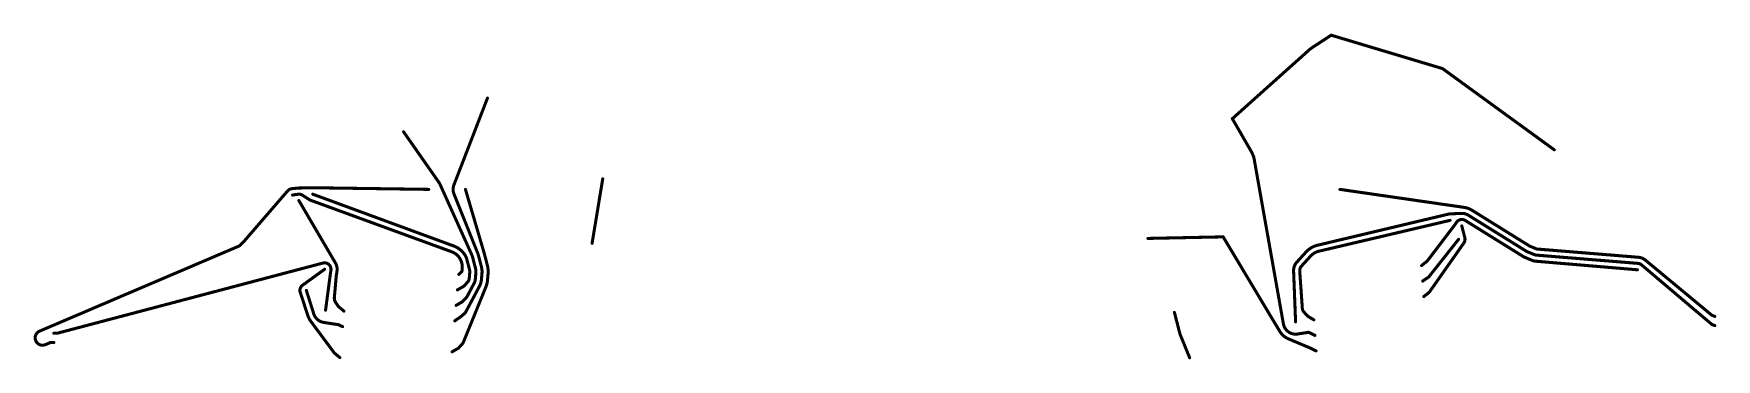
# Model space of a CAD drawing. Extents: x -174 to 101, y -27 to 26.
import ezdxf

# ---------------------------------------------------------------- set-up
doc = ezdxf.new("R2010")
doc.units = 0
doc.layers.get('0').update_dxf_attribs({"linetype": 'CONTINUOUS', "lineweight": 0})
doc.layers.add('F_Cu_____________', color=7, linetype='CONTINUOUS', lineweight=0)

# ---------------------------------------------------------------- blocks, each defined once
blk = doc.blocks.new('UNIT_DISC')
at = {"const_width": 0.5}
blk.add_lwpolyline([(0.25, 0, 1), (-0.25, 0, 1)], format="xyb", close=True, dxfattribs=at)

msp = doc.modelspace()

# ---------------------------------------------------------------- linework, layer by layer
at = {"layer": 'F_Cu_____________', "const_width": 0.5}
for points in [[(34.6704, 23.7534), (38.0185, 25.9401)], [(56.2169, 20.484), (38.0185, 25.9401)], [(21.8685, 12.3008), (34.6404, 23.7304)], [(74.4842, 7.2092), (56.2169, 20.484)], [(-99.846, 15.679), (-105.3336, 1.4834)], [(21.8685, 12.3008), (25.0496, 6.7905)], [(-107.7936, 1.9133), (-113.563, 10.1582)], [(25.0638, 6.7619), (25.0737, 6.7382)], [(25.0737, 6.7382), (25.074, 6.7374)], [(25.074, 6.7374), (25.3686, 6.026)], [(25.3838, 5.974), (30.2135, -21.2282)], [(-139.5012, -7.5797), (-132.504, 0.5123)], [(-131.8125, 0.8706), (-130.8667, 0.9639)], [(-130.825, -0.0389), (-131.7094, -0.1748)], [(-130.7095, 0.9733), (-128.4301, 1.0224)], [(-128.9738, -0.9127), (-130.0991, -0.1924)], [(-105.3361, -8.5041), (-128.4075, -0.0279)], [(-128.3927, 1.0225), (-109.449, 0.7549)], [(-102.4274, -9.9084), (-107.6069, 1.585)], [(-105.3241, 0.0024), (-101.4571, -9.6338)], [(-100.3857, -9.6736), (-103.449, 0.7549)], [(-81.0154, 2.4684), (-82.7581, -8.0551)], [(59.8052, -2.1944), (39.449, 0.7549)], [(-124.6992, -11.2602), (-130.6654, -1.0772)], [(-105.6822, -9.4429), (-128.7678, -1.0147)], [(70.4166, -8.4868), (60.978, -2.6224)], [(57.2191, -3.2785), (35.7985, -8.3666)], [(36.0309, -9.3397), (57.4619, -4.3006)], [(53.7115, -10.9547), (58.2974, -4.9374)], [(59.2732, -3.1656), (57.4136, -3.2512)], [(58.3543, -4.8548), (58.4752, -4.6602)], [(59.8564, -7.1427), (59.3676, -5.2144)], [(59.922, -4.3221), (69.3606, -10.1864)], [(69.8886, -9.3366), (60.45, -3.4723)], [(-140.3716, -8.451), (-139.5136, -7.593)], [(8.0767, -7.2545), (20.3687, -7.0014)], [(29.6114, -22.4277), (20.3687, -7.0014)], [(35.5207, -8.4416), (35.3774, -8.4897)], [(35.653, -8.4034), (35.6281, -8.4098)], [(35.6563, -8.4026), (35.653, -8.4034)], [(35.7741, -8.3726), (35.6563, -8.4026)], [(53.9481, -13.5668), (58.8381, -7.4008)], [(54.0669, -16.0209), (59.6977, -8.0046)], [(-173.0298, -22.3992), (-140.4504, -8.5043)], [(-105.5169, -9.5119), (-105.6569, -9.4528)], [(-105.3431, -9.5996), (-105.4791, -9.5296)], [(-105.1807, -9.6979), (-105.3057, -9.6207)], [(-105.1278, -8.5902), (-105.2678, -8.5311)], [(-105.0323, -9.8003), (-105.1553, -9.7146)], [(-104.8852, -8.7101), (-105.0212, -8.6401)], [(-104.9773, -9.8433), (-104.9971, -9.827)], [(-104.9763, -9.8442), (-104.9773, -9.8433)], [(-104.8801, -9.9238), (-104.9763, -9.8442)], [(-104.7471, -10.0457), (-104.8571, -9.9439)], [(-104.655, -8.8467), (-104.78, -8.7695)], [(-104.6957, -10.0992), (-104.7129, -10.0802)], [(-104.6944, -10.1006), (-104.6957, -10.0992)], [(-104.6106, -10.1938), (-104.6944, -10.1006)], [(-104.576, -10.2354), (-104.5922, -10.2154)], [(-104.4603, -8.9794), (-104.5833, -8.8937)], [(-104.5758, -10.2357), (-104.576, -10.2354)], [(-104.497, -10.3331), (-104.5758, -10.2357)], [(-104.4539, -10.3934), (-104.4683, -10.372)], [(-104.4534, -10.3941), (-104.4539, -10.3934)], [(-104.3838, -10.4979), (-104.4534, -10.3941)], [(-104.2906, -10.6543), (-104.3666, -10.5252)], [(-104.3414, -9.0709), (-104.3612, -9.0546)], [(-104.3384, -9.0733), (-104.3414, -9.0709)], [(-104.2422, -9.1529), (-104.3384, -9.0733)], [(-104.2599, -10.7131), (-104.2713, -10.69)], [(-104.2591, -10.7148), (-104.2599, -10.7131)], [(-104.2045, -10.8264), (-104.2591, -10.7148)], [(-104.1805, -10.8816), (-104.1903, -10.8579)], [(-104.18, -10.8827), (-104.1805, -10.8816)], [(-104.1338, -10.9951), (-104.18, -10.8827)], [(-104.0675, -9.3114), (-104.1775, -9.2096)], [(-104.0724, -11.1766), (-104.1204, -11.0315)], [(-104.0241, -11.3625), (-104.0611, -11.2153)], [(-103.954, -9.4278), (-103.9712, -9.4088)], [(-103.9505, -9.4317), (-103.954, -9.4278)], [(-103.8667, -9.5249), (-103.9505, -9.4317)], [(-103.7986, -9.6057), (-103.8148, -9.5857)], [(-103.798, -9.6064), (-103.7986, -9.6057)], [(-103.7192, -9.7038), (-103.798, -9.6064)], [(-103.6238, -9.8348), (-103.6382, -9.8134)], [(-103.6224, -9.8369), (-103.6238, -9.8348)], [(-103.5528, -9.9407), (-103.6224, -9.8369)], [(-103.4911, -10.0402), (-103.5041, -10.0181)], [(-103.4908, -10.0409), (-103.4911, -10.0402)], [(-103.4804, -10.0586), (-103.4908, -10.0409)], [(-103.4058, -10.1893), (-103.4698, -10.0769)], [(-102.7732, -12.4056), (-103.2527, -10.5655)], [(-101.805, -12.1533), (-102.2846, -10.3132)], [(-101.3164, -10.0609), (-100.8368, -11.901)], [(-99.8687, -11.6486), (-100.3483, -9.8085)], [(33.9738, -9.4057), (32.3917, -11.1441)], [(33.1317, -11.8176), (34.7138, -10.0792)], [(34.0862, -9.294), (34.0674, -9.3114)], [(34.0887, -9.2917), (34.0862, -9.294)], [(34.1803, -9.2073), (34.0887, -9.2917)], [(34.3566, -9.0583), (34.241, -9.1542)], [(34.5822, -8.8944), (34.4595, -8.98)], [(34.7836, -8.7676), (34.6579, -8.8448)], [(34.747, -10.0457), (34.7658, -10.0283)], [(34.7658, -10.0283), (34.7667, -10.0275)], [(34.7667, -10.0275), (34.8583, -9.9431)], [(34.8798, -9.9242), (34.9954, -9.8283)], [(34.9052, -8.6999), (34.8824, -8.7117)], [(34.9079, -8.6985), (34.9052, -8.6999)], [(35.0209, -8.6403), (34.9079, -8.6985)], [(35.0319, -9.8005), (35.1546, -9.7149)], [(35.1445, -8.5832), (35.1209, -8.5933)], [(35.1521, -8.58), (35.1445, -8.5832)], [(35.2683, -8.531), (35.1521, -8.58)], [(35.1815, -9.6973), (35.3072, -9.6201)], [(35.3423, -9.6003), (35.3651, -9.5885)], [(35.3651, -9.5885), (35.366, -9.588)], [(35.366, -9.588), (35.479, -9.5298)], [(35.5145, -9.5131), (35.5381, -9.503)], [(35.5381, -9.503), (35.5408, -9.5019)], [(35.5408, -9.5019), (35.657, -9.4529)], [(35.6957, -9.4382), (35.839, -9.3901)], [(35.8772, -9.3788), (35.9021, -9.3724)], [(35.9021, -9.3724), (35.9032, -9.3721)], [(35.9032, -9.3721), (36.021, -9.3421)], [(52.7965, -11.6905), (53.7026, -10.9638)], [(53.7026, -10.9638), (53.7045, -10.9621)], [(69.6872, -10.3541), (70.8082, -10.8184)], [(71.1911, -9.8941), (70.0701, -9.4298)], [(71.5739, -8.9697), (70.4529, -8.5054)], [(71.4805, -10.9818), (88.0582, -12.3807)], [(88.1434, -11.3337), (71.5684, -9.9852)], [(88.2245, -10.3365), (71.6495, -8.988)], [(100.1997, -19.7851), (89.3675, -10.802)], [(-170.1634, -22.7477), (-126.7369, -11.2813)], [(-130.0641, -14.9004), (-126.4687, -12.297)], [(-125.5512, -13.2349), (-126.308, -18.9778)], [(-125.4307, -12.4588), (-125.5453, -13.1941)], [(-124.8756, -16.9746), (-124.5628, -13.3983)], [(-124.5568, -13.3482), (-124.4422, -12.6125)], [(-104.5316, -13.128), (-104.0227, -12.6444)], [(-104.0227, -12.6444), (-104.0009, -12.3954)], [(-103.9901, -11.5548), (-104.0151, -11.4057)], [(-104.0009, -12.3954), (-103.9676, -12.015)], [(-103.9825, -11.62), (-103.9849, -11.5944)], [(-103.9822, -11.6234), (-103.9825, -11.62)], [(-103.9716, -11.7446), (-103.9822, -11.6234)], [(-103.9689, -11.7967), (-103.9699, -11.7711)], [(-103.9656, -11.9559), (-103.9686, -11.8071)], [(-102.8876, -14.0436), (-102.8738, -13.9966)], [(-102.8738, -13.9966), (-102.8734, -13.9952)], [(-102.8734, -13.9952), (-102.8597, -13.9482)], [(-102.8326, -13.8037), (-102.7628, -13.0068)], [(-102.7628, -13.0068), (-102.7627, -13.0064)], [(-102.7627, -13.0064), (-102.741, -12.7573)], [(-102.7481, -12.5606), (-102.7535, -12.512)], [(-102.7479, -12.5623), (-102.7481, -12.5606)], [(-102.7426, -12.611), (-102.7479, -12.5623)], [(-101.8359, -13.891), (-101.7661, -13.0941)], [(-101.7661, -13.0941), (-101.766, -13.0933)], [(-101.766, -13.0933), (-101.7443, -12.8442)], [(-101.7537, -12.4501), (-101.7591, -12.4015)], [(-101.7533, -12.4541), (-101.7537, -12.4501)], [(-101.748, -12.5028), (-101.7533, -12.4541)], [(-100.7694, -13.1814), (-100.8392, -13.9783)], [(-100.7693, -13.1801), (-100.7694, -13.1814)], [(-100.7476, -12.931), (-100.7693, -13.1801)], [(-100.7647, -12.291), (-100.7593, -12.3396)], [(-100.7593, -12.3396), (-100.7587, -12.3458)], [(-100.7587, -12.3458), (-100.7534, -12.3945)], [(-99.8425, -14.0656), (-99.7727, -13.2687)], [(-99.7727, -13.2687), (-99.7726, -13.2669)], [(-99.7726, -13.2669), (-99.7509, -13.0178)], [(-99.7649, -12.2292), (-99.7703, -12.1806)], [(-99.764, -12.2376), (-99.7649, -12.2292)], [(-99.7587, -12.2863), (-99.764, -12.2376)], [(31.876, -12.5737), (32.2029, -20.875)], [(31.8915, -12.2605), (31.8883, -12.2859)], [(31.8923, -12.2548), (31.8915, -12.2605)], [(31.8983, -12.2084), (31.8923, -12.2548)], [(31.8985, -12.2065), (31.8983, -12.2084)], [(31.9018, -12.1812), (31.8985, -12.2065)], [(32.1539, -11.4759), (32.118, -11.5387)], [(32.1541, -11.4754), (32.1539, -11.4759)], [(32.1668, -11.4532), (32.1541, -11.4754)], [(32.8785, -12.5802), (32.8768, -12.5547)], [(32.8786, -12.5826), (32.8785, -12.5802)], [(33.0714, -15.3403), (32.8786, -12.5826)], [(32.881, -12.411), (32.8842, -12.3856)], [(32.8842, -12.3856), (32.8845, -12.3832)], [(32.8845, -12.3832), (32.8905, -12.3368)], [(32.8905, -12.3368), (32.8906, -12.3359)], [(32.8906, -12.3359), (32.8939, -12.3106)], [(32.9865, -12.0352), (33.0224, -11.9724)], [(33.0224, -11.9724), (33.0226, -11.9722)], [(33.0226, -11.9722), (33.0353, -11.95)], [(52.9737, -14.2244), (53.9227, -13.5836)], [(53.9227, -13.5836), (53.9244, -13.5831)], [(100.1994, -21.2849), (88.737, -11.579)], [(-129.1768, -19.9247), (-130.4456, -16.0806)], [(-128.2344, -19.5873), (-129.448, -15.7513)], [(-104.7529, -15.6584), (-103.7442, -15.0824)], [(-103.7981, -24.2366), (-100.1189, -15.2)], [(-103.7442, -15.0824), (-103.7421, -15.0811)], [(-103.7321, -15.073), (-103.1215, -14.4221)], [(-101.1662, -15.0801), (-103.3882, -19.2461)], [(-103.1661, -16.7144), (-102.0472, -14.606)], [(-103.0832, -14.3778), (-103.022, -14.3014)], [(-101.9129, -14.2752), (-101.8992, -14.2282)], [(-100.9386, -14.5082), (-100.9523, -14.5552)], [(-99.9918, -14.8352), (-99.9781, -14.7882)], [(33.0714, -15.3404), (33.0714, -15.3403)], [(33.287, -18.4228), (33.0714, -15.3404)], [(53.1508, -16.7582), (54.0569, -16.0315)], [(54.0569, -16.0315), (54.0588, -16.0298)], [(-124.8633, -17.2193), (-124.874, -17.122)], [(-124.7281, -17.5843), (-124.7752, -17.4985)], [(-124.2101, -18.3807), (-124.6984, -17.6337)], [(-124.1998, -18.3921), (-124.2014, -18.3907)], [(-123.3065, -19.1345), (-124.1998, -18.3921)], [(-104.9743, -18.1887), (-103.9656, -17.6127)], [(-103.9656, -17.6127), (-103.9635, -17.6114)], [(-103.9535, -17.6033), (-103.3429, -16.9526)], [(-103.4647, -19.3621), (-103.5259, -19.4385)], [(-103.3045, -16.9082), (-103.2433, -16.8318)], [(13.3173, -22.8883), (12.3989, -19.3398)], [(33.287, -18.4229), (33.287, -18.4228)], [(33.3045, -18.6723), (33.287, -18.4229)], [(33.355, -18.912), (33.3292, -18.8175)], [(33.5458, -19.2515), (33.4858, -19.1741)], [(34.182, -19.957), (33.5828, -19.2955)], [(-124.8725, -25.9741), (-128.7327, -20.7798)], [(-124.5178, -21.3017), (-126.6192, -20.9742)], [(-124.501, -21.3038), (-124.5056, -21.3033)], [(-124.252, -21.3256), (-124.501, -21.3038)], [(-123.5279, -21.6649), (-124.252, -21.3256)], [(-104.2488, -20.0694), (-105.1957, -20.719)], [(-104.2483, -20.0687), (-104.2488, -20.0694)], [(-104.2422, -20.0627), (-104.2483, -20.0687)], [(-103.627, -19.5423), (-104.2422, -20.0627)], [(34.1939, -19.9667), (34.1919, -19.9654)], [(35.1923, -20.5602), (34.1939, -19.9667)], [(100.2148, -19.7924), (100.2128, -19.7919)], [(100.2148, -21.2924), (100.2128, -21.2919)], [(100.7088, -20.001), (100.2148, -19.7924)], [(100.7088, -21.501), (100.2148, -21.2924)], [(-171.2773, -24.2672), (-172.0937, -24.6102)], [(-170.7088, -24.2535), (-171.2095, -24.2535)], [(-170.7088, -22.7535), (-170.2081, -22.7535)], [(-104.6176, -25.1943), (-104.0071, -24.5435)], [(-103.9688, -24.4993), (-103.9236, -24.4429)], [(-103.9236, -24.4429), (-103.9232, -24.4424)], [(-103.9232, -24.4424), (-103.9072, -24.4224)], [(14.8926, -26.7568), (13.3278, -22.9201)], [(34.505, -25.1219), (31.0308, -23.6594)], [(32.5109, -22.8719), (34.3268, -22.5918)], [(34.3375, -22.5913), (34.3405, -22.5915)], [(34.3405, -22.5915), (35.3695, -23.094)], [(-124.8639, -25.9831), (-124.8655, -25.9817)], [(-123.9706, -26.7255), (-124.8639, -25.9831)], [(-105.6384, -25.7797), (-104.6297, -25.2037)], [(-104.6297, -25.2037), (-104.6276, -25.2024)], [(34.5177, -25.1253), (34.5169, -25.1252)], [(35.5467, -25.6278), (34.5177, -25.1253)]]:
    msp.add_lwpolyline(points, dxfattribs=at)
for points in [[(34.6704, 23.7534, 0.037782), (34.6404, 23.7304)], [(25.0638, 6.7619, 0.031905), (25.0496, 6.7905)], [(25.3838, 5.974, 0.054237), (25.3686, 6.026)], [(-131.8125, 0.8706, 0.192195), (-132.504, 0.5123)], [(-130.7095, 0.9733, 0.019203), (-130.8667, 0.9639)], [(-130.0991, -0.1924, 0.182449), (-130.825, -0.0389)], [(-128.3927, 1.0225, 0.008901), (-128.4301, 1.0224)], [(-107.6069, 1.585, 0.046833), (-107.7936, 1.9133)], [(-105.3336, 1.4834, 0.189858), (-105.3241, 0.0024)], [(-128.9738, -0.9127, 0.054869), (-128.7678, -1.0147)], [(60.978, -2.6224, 0.103374), (59.8052, -2.1944)], [(57.4136, -3.2512, 0.046843), (57.2191, -3.2785)], [(58.2974, -4.9374, 0.023884), (58.3543, -4.8548)], [(59.922, -4.3221, 0.414276), (58.4752, -4.6602)], [(60.45, -3.4723, 0.151644), (59.2732, -3.1656)], [(-140.4504, -8.5043, 0.095825), (-140.3716, -8.451)], [(-139.5136, -7.593, 0.018156), (-139.5012, -7.5797)], [(35.3774, -8.4897, 0.01881), (35.2683, -8.531)], [(35.6281, -8.4098, 0.01806), (35.5207, -8.4416)], [(35.7985, -8.3666, 0.00405), (35.7741, -8.3726)], [(59.6977, -8.0046, 0.218528), (59.8564, -7.1427)], [(70.4166, -8.4868, 0.040774), (70.4529, -8.5054)], [(-125.4307, -12.4588, 0.540988), (-126.7369, -11.2813)], [(-105.6569, -9.4528, 0.012339), (-105.6822, -9.4429)], [(-105.4791, -9.5296, 0.018961), (-105.5169, -9.5119)], [(-105.3057, -9.6207, 0.019508), (-105.3431, -9.5996)], [(-105.2678, -8.5311, 0.011839), (-105.3361, -8.5041)], [(-105.1553, -9.7146, 0.013807), (-105.1807, -9.6979)], [(-105.0212, -8.6401, 0.018979), (-105.1278, -8.5902)], [(-104.9971, -9.827, 0.020072), (-105.0323, -9.8003)], [(-104.78, -8.7695, 0.019481), (-104.8852, -8.7101)], [(-104.8571, -9.9439, 0.013875), (-104.8801, -9.9238)], [(-104.7129, -10.0802, 0.022072), (-104.7471, -10.0457)], [(-104.5833, -8.8937, 0.013821), (-104.655, -8.8467)], [(-104.5922, -10.2154, 0.012887), (-104.6106, -10.1938)], [(-104.4683, -10.372, 0.021965), (-104.497, -10.3331)], [(-104.3612, -9.0546, 0.02006), (-104.4603, -8.9794)], [(-104.3666, -10.5252, 0.014656), (-104.3838, -10.4979)], [(-104.2713, -10.69, 0.018436), (-104.2906, -10.6543)], [(-104.1775, -9.2096, 0.013869), (-104.2422, -9.1529)], [(-104.1903, -10.8579, 0.015696), (-104.2045, -10.8264)], [(-104.1204, -11.0315, 0.01762), (-104.1338, -10.9951)], [(-104.0611, -11.2153, 0.018315), (-104.0724, -11.1766)], [(-103.9712, -9.4088, 0.022088), (-104.0675, -9.3114)], [(-103.8148, -9.5857, 0.012888), (-103.8667, -9.5249)], [(-103.6382, -9.8134, 0.021978), (-103.7192, -9.7038)], [(-103.5041, -10.0181, 0.014743), (-103.5528, -9.9407)], [(-103.4698, -10.0769, 0.003409), (-103.4804, -10.0586)], [(-103.2527, -10.5655, 0.06575), (-103.4058, -10.1893)], [(-102.2846, -10.3132, 0.042133), (-102.4274, -9.9084)], [(-101.3164, -10.0609, 0.031681), (-101.4571, -9.6338)], [(-100.3483, -9.8085, 0.007688), (-100.3857, -9.6736)], [(32.3917, -11.1441, 0.05474), (32.1668, -11.4532)], [(34.0674, -9.3114, 0.021426), (33.9738, -9.4057)], [(34.241, -9.1542, 0.013002), (34.1803, -9.2073)], [(34.4595, -8.98, 0.020851), (34.3566, -9.0583)], [(34.6579, -8.8448, 0.014591), (34.5822, -8.8944)], [(34.747, -10.0457, 0.02143), (34.7138, -10.0792)], [(34.8824, -8.7117, 0.018304), (34.7836, -8.7676)], [(34.8798, -9.9242, 0.013003), (34.8583, -9.9431)], [(35.0319, -9.8005, 0.020844), (34.9954, -9.8283)], [(35.1209, -8.5933, 0.017816), (35.0209, -8.6403)], [(35.1815, -9.6973, 0.014601), (35.1546, -9.7149)], [(35.3423, -9.6003, 0.018308), (35.3072, -9.6201)], [(35.5145, -9.5131, 0.017822), (35.479, -9.5298)], [(35.6957, -9.4382, 0.018807), (35.657, -9.4529)], [(35.8772, -9.3788, 0.018096), (35.839, -9.3901)], [(36.0309, -9.3397, 0.004626), (36.021, -9.3421)], [(53.7045, -10.9621, 0.052254), (53.7115, -10.9547)], [(69.3606, -10.1864, 0.040834), (69.6872, -10.3541)], [(69.8886, -9.3366, 0.040841), (70.0701, -9.4298)], [(70.8082, -10.8184, 0.077283), (71.4805, -10.9818)], [(71.1911, -9.8941, 0.078038), (71.5684, -9.9852)], [(71.5739, -8.9697, 0.0781), (71.6495, -8.988)], [(89.3675, -10.802, 0.154003), (88.2245, -10.3365)], [(-125.5453, -13.1941, 0.005886), (-125.5512, -13.2349)], [(-124.4422, -12.6125, 0.172804), (-124.6992, -11.2602)], [(-124.5568, -13.3482, 0.016813), (-124.5628, -13.3983)], [(-104.0151, -11.4057, 0.020048), (-104.0241, -11.3625)], [(-103.9849, -11.5944, 0.018144), (-103.9901, -11.5548)], [(-103.9699, -11.7711, 0.012061), (-103.9716, -11.7446)], [(-103.9686, -11.8071, 0.004725), (-103.9689, -11.7967)], [(-103.9676, -12.015, 0.026874), (-103.9656, -11.9559)], [(-102.8597, -13.9482, 0.049094), (-102.8326, -13.8037)], [(-102.7535, -12.512, 0.036093), (-102.7732, -12.4056)], [(-102.741, -12.7573, 0.048852), (-102.7426, -12.611)], [(-101.8992, -14.2282, 0.049104), (-101.8359, -13.891)], [(-101.7591, -12.4015, 0.036085), (-101.805, -12.1533)], [(-101.7443, -12.8442, 0.048863), (-101.748, -12.5028)], [(-100.9386, -14.5082, 0.049104), (-100.8392, -13.9783)], [(-100.7647, -12.291, 0.036082), (-100.8368, -11.901)], [(-100.7476, -12.931, 0.048866), (-100.7534, -12.3945)], [(-99.7703, -12.1806, 0.036096), (-99.8687, -11.6486)], [(-99.7509, -13.0178, 0.04886), (-99.7587, -12.2863)], [(31.8883, -12.2859, 0.041198), (31.876, -12.5737)], [(32.118, -11.5387, 0.097712), (31.9018, -12.1812)], [(32.881, -12.411, 0.048001), (32.8768, -12.5547)], [(32.9865, -12.0352, 0.097705), (32.8939, -12.3106)], [(33.1317, -11.8176, 0.054722), (33.0353, -11.95)], [(53.9244, -13.5831, 0.150338), (53.9481, -13.5668)], [(88.737, -11.579, 0.156607), (88.1434, -11.3337)], [(-130.0641, -14.9004, 0.326662), (-130.4456, -16.0806)], [(-103.7421, -15.0811, 0.066041), (-103.7321, -15.073)], [(-103.2433, -16.8318, 0.04691), (-103.1661, -16.7144)], [(-103.1215, -14.4221, 0.019515), (-103.0832, -14.3778)], [(-103.022, -14.3014, 0.097775), (-102.8876, -14.0436)], [(-102.0472, -14.606, 0.051108), (-101.9129, -14.2752)], [(-101.1662, -15.0801, 0.051637), (-100.9523, -14.5552)], [(-100.1189, -15.2, 0.025757), (-99.9918, -14.8352)], [(-99.9781, -14.7882, 0.049106), (-99.8425, -14.0656)], [(54.0588, -16.0298, 0.061799), (54.0669, -16.0209)], [(-124.8756, -16.9746, 0.049224), (-124.874, -17.122)], [(-124.8633, -17.2193, 0.098469), (-124.7752, -17.4985)], [(-124.7281, -17.5843, 0.019208), (-124.6984, -17.6337)], [(-124.2101, -18.3807, 0.068081), (-124.2014, -18.3907)], [(-103.9635, -17.6114, 0.066041), (-103.9535, -17.6033)], [(-103.627, -19.5423, 0.048383), (-103.5259, -19.4385)], [(-103.4647, -19.3621, 0.046388), (-103.3882, -19.2461)], [(-103.3429, -16.9526, 0.019562), (-103.3045, -16.9082)], [(33.3045, -18.6723, 0.04918), (33.3292, -18.8175)], [(33.355, -18.912, 0.098521), (33.4858, -19.1741)], [(33.5458, -19.2515, 0.019157), (33.5828, -19.2955)], [(-129.1768, -19.9247, 0.080251), (-128.7327, -20.7798)], [(-128.2344, -19.5873, 0.284777), (-126.6192, -20.9742)], [(-124.5178, -21.3017, 0.012307), (-124.5056, -21.3033)], [(30.2135, -21.2282, 0.407587), (32.5109, -22.8719)], [(34.182, -19.957, 0.066722), (34.1919, -19.9654)], [(100.1994, -21.2849, 0.111857), (100.2128, -21.2919)], [(100.1997, -19.7851, 0.109203), (100.2128, -19.7919)], [(-173.0298, -22.3992, 0.997351), (-172.0937, -24.6102)], [(-171.2095, -24.2535, 0.099808), (-171.2773, -24.2672)], [(-170.2081, -22.7535, 0.064661), (-170.1634, -22.7477)], [(-104.0071, -24.5435, 0.01949), (-103.9688, -24.4993)], [(-103.9072, -24.4224, 0.072149), (-103.7981, -24.2366)], [(13.3173, -22.8883, 0.033456), (13.3278, -22.9201)], [(29.6114, -22.4277, 0.159473), (31.0308, -23.6594)], [(34.3375, -22.5913, 0.054937), (34.3268, -22.5918)], [(-124.8725, -25.9741, 0.052984), (-124.8655, -25.9817)], [(-104.6276, -25.2024, 0.066041), (-104.6176, -25.1943)], [(34.505, -25.1219, 0.063351), (34.5169, -25.1252)]]:
    msp.add_lwpolyline(points, format="xyb", dxfattribs=at)

# ---------------------------------------------------------------- block references
at = {"layer": 'F_Cu_____________', "xscale": 0.5, "yscale": 0.5}
for p in [(38.0185, 25.9401), (38.0185, 25.9401), (34.6404, 23.7304), (34.6404, 23.7304), (34.6704, 23.7534), (34.6704, 23.7534), (56.2169, 20.484), (56.2169, 20.484), (-99.846, 15.679), (21.8685, 12.3008), (21.8685, 12.3008), (-113.563, 10.1582), (25.0496, 6.7905), (25.0496, 6.7905), (25.0638, 6.7619), (25.0638, 6.7619), (25.0737, 6.7382), (25.0737, 6.7382), (25.074, 6.7374), (25.074, 6.7374), (25.3686, 6.026), (25.3686, 6.026), (25.3838, 5.974), (25.3838, 5.974), (74.4842, 7.2092), (-132.504, 0.5123), (-132.504, 0.5123), (-131.8125, 0.8706), (-131.8125, 0.8706), (-131.7094, -0.1748), (-130.8667, 0.9639), (-130.8667, 0.9639), (-130.825, -0.0389), (-130.825, -0.0389), (-130.7095, 0.9733), (-130.7095, 0.9733), (-130.0991, -0.1924), (-130.0991, -0.1924), (-128.4301, 1.0224), (-128.4301, 1.0224), (-128.4075, -0.0279), (-128.3927, 1.0225), (-128.3927, 1.0225), (-109.449, 0.7549), (-107.7936, 1.9133), (-107.7936, 1.9133), (-107.6069, 1.585), (-107.6069, 1.585), (-105.3336, 1.4834), (-105.3336, 1.4834), (-105.3241, 0.0024), (-105.3241, 0.0024), (-103.449, 0.7549), (-81.0154, 2.4684), (39.449, 0.7549), (-130.6654, -1.0772), (-128.9738, -0.9127), (-128.9738, -0.9127), (-128.7678, -1.0147), (-128.7678, -1.0147), (59.8052, -2.1944), (59.8052, -2.1944), (60.978, -2.6224), (60.978, -2.6224), (57.2191, -3.2785), (57.2191, -3.2785), (57.4136, -3.2512), (57.4136, -3.2512), (57.4619, -4.3006), (58.2974, -4.9374), (58.2974, -4.9374), (58.3543, -4.8548), (58.3543, -4.8548), (58.4752, -4.6602), (58.4752, -4.6602), (59.2732, -3.1656), (59.2732, -3.1656), (59.3676, -5.2144), (59.922, -4.3221), (59.922, -4.3221), (60.45, -3.4723), (60.45, -3.4723), (-140.3716, -8.451), (-140.3716, -8.451), (-139.5136, -7.593), (-139.5136, -7.593), (-139.5012, -7.5797), (-139.5012, -7.5797), (-82.7581, -8.0551), (8.0767, -7.2545), (20.3687, -7.0014), (20.3687, -7.0014), (35.3774, -8.4897), (35.3774, -8.4897), (35.5207, -8.4416), (35.5207, -8.4416), (35.6281, -8.4098), (35.6281, -8.4098), (35.653, -8.4034), (35.653, -8.4034), (35.6563, -8.4026), (35.6563, -8.4026), (35.7741, -8.3726), (35.7741, -8.3726), (35.7985, -8.3666), (35.7985, -8.3666), (58.8381, -7.4008), (59.6977, -8.0046), (59.6977, -8.0046), (59.8564, -7.1427), (59.8564, -7.1427), (70.4166, -8.4868), (70.4166, -8.4868), (-140.4504, -8.5043), (-140.4504, -8.5043), (-105.6822, -9.4429), (-105.6822, -9.4429), (-105.6569, -9.4528), (-105.6569, -9.4528), (-105.5169, -9.5119), (-105.5169, -9.5119), (-105.4791, -9.5296), (-105.4791, -9.5296), (-105.3431, -9.5996), (-105.3431, -9.5996), (-105.3361, -8.5041), (-105.3361, -8.5041), (-105.3057, -9.6207), (-105.3057, -9.6207), (-105.2678, -8.5311), (-105.2678, -8.5311), (-105.1807, -9.6979), (-105.1807, -9.6979), (-105.1553, -9.7146), (-105.1553, -9.7146), (-105.1278, -8.5902), (-105.1278, -8.5902), (-105.0323, -9.8003), (-105.0323, -9.8003), (-105.0212, -8.6401), (-105.0212, -8.6401), (-104.9971, -9.827), (-104.9971, -9.827), (-104.9773, -9.8433), (-104.9773, -9.8433), (-104.9763, -9.8442), (-104.9763, -9.8442), (-104.8852, -8.7101), (-104.8852, -8.7101), (-104.8801, -9.9238), (-104.8801, -9.9238), (-104.8571, -9.9439), (-104.8571, -9.9439), (-104.78, -8.7695), (-104.78, -8.7695), (-104.7471, -10.0457), (-104.7471, -10.0457), (-104.7129, -10.0802), (-104.7129, -10.0802), (-104.6957, -10.0992), (-104.6957, -10.0992), (-104.6944, -10.1006), (-104.6944, -10.1006), (-104.655, -8.8467), (-104.655, -8.8467), (-104.6106, -10.1938), (-104.6106, -10.1938), (-104.5922, -10.2154), (-104.5922, -10.2154), (-104.5833, -8.8937), (-104.5833, -8.8937), (-104.576, -10.2354), (-104.576, -10.2354), (-104.5758, -10.2357), (-104.5758, -10.2357), (-104.497, -10.3331), (-104.497, -10.3331), (-104.4683, -10.372), (-104.4683, -10.372), (-104.4603, -8.9794), (-104.4603, -8.9794), (-104.4539, -10.3934), (-104.4539, -10.3934), (-104.4534, -10.3941), (-104.4534, -10.3941), (-104.3838, -10.4979), (-104.3838, -10.4979), (-104.3666, -10.5252), (-104.3666, -10.5252), (-104.3612, -9.0546), (-104.3612, -9.0546), (-104.3414, -9.0709), (-104.3414, -9.0709), (-104.3384, -9.0733), (-104.3384, -9.0733), (-104.2906, -10.6543), (-104.2906, -10.6543), (-104.2713, -10.69), (-104.2713, -10.69), (-104.2599, -10.7131), (-104.2599, -10.7131), (-104.2591, -10.7148), (-104.2591, -10.7148), (-104.2422, -9.1529), (-104.2422, -9.1529), (-104.2045, -10.8264), (-104.2045, -10.8264), (-104.1903, -10.8579), (-104.1903, -10.8579), (-104.1805, -10.8816), (-104.1805, -10.8816), (-104.18, -10.8827), (-104.18, -10.8827), (-104.1775, -9.2096), (-104.1775, -9.2096), (-104.1338, -10.9951), (-104.1338, -10.9951), (-104.1204, -11.0315), (-104.1204, -11.0315), (-104.0724, -11.1766), (-104.0724, -11.1766), (-104.0675, -9.3114), (-104.0675, -9.3114), (-104.0611, -11.2153), (-104.0611, -11.2153), (-103.9712, -9.4088), (-103.9712, -9.4088), (-103.954, -9.4278), (-103.954, -9.4278), (-103.9505, -9.4317), (-103.9505, -9.4317), (-103.8667, -9.5249), (-103.8667, -9.5249), (-103.8148, -9.5857), (-103.8148, -9.5857), (-103.7986, -9.6057), (-103.7986, -9.6057), (-103.798, -9.6064), (-103.798, -9.6064), (-103.7192, -9.7038), (-103.7192, -9.7038), (-103.6382, -9.8134), (-103.6382, -9.8134), (-103.6238, -9.8348), (-103.6238, -9.8348), (-103.6224, -9.8369), (-103.6224, -9.8369), (-103.5528, -9.9407), (-103.5528, -9.9407), (-103.5041, -10.0181), (-103.5041, -10.0181), (-103.4911, -10.0402), (-103.4911, -10.0402), (-103.4908, -10.0409), (-103.4908, -10.0409), (-103.4804, -10.0586), (-103.4804, -10.0586), (-103.4698, -10.0769), (-103.4698, -10.0769), (-103.4058, -10.1893), (-103.4058, -10.1893), (-103.2527, -10.5655), (-103.2527, -10.5655), (-102.4274, -9.9084), (-102.4274, -9.9084), (-102.2846, -10.3132), (-102.2846, -10.3132), (-101.4571, -9.6338), (-101.4571, -9.6338), (-101.3164, -10.0609), (-101.3164, -10.0609), (-100.3857, -9.6736), (-100.3857, -9.6736), (-100.3483, -9.8085), (-100.3483, -9.8085), (32.3917, -11.1441), (32.3917, -11.1441), (33.9738, -9.4057), (33.9738, -9.4057), (34.0674, -9.3114), (34.0674, -9.3114), (34.0862, -9.294), (34.0862, -9.294), (34.0887, -9.2917), (34.0887, -9.2917), (34.1803, -9.2073), (34.1803, -9.2073), (34.241, -9.1542), (34.241, -9.1542), (34.3566, -9.0583), (34.3566, -9.0583), (34.4595, -8.98), (34.4595, -8.98), (34.5822, -8.8944), (34.5822, -8.8944), (34.6579, -8.8448), (34.6579, -8.8448), (34.7138, -10.0792), (34.7138, -10.0792), (34.747, -10.0457), (34.747, -10.0457), (34.7658, -10.0283), (34.7658, -10.0283), (34.7667, -10.0275), (34.7667, -10.0275), (34.7836, -8.7676), (34.7836, -8.7676), (34.8583, -9.9431), (34.8583, -9.9431), (34.8798, -9.9242), (34.8798, -9.9242), (34.8824, -8.7117), (34.8824, -8.7117), (34.9052, -8.6999), (34.9052, -8.6999), (34.9079, -8.6985), (34.9079, -8.6985), (34.9954, -9.8283), (34.9954, -9.8283), (35.0209, -8.6403), (35.0209, -8.6403), (35.0319, -9.8005), (35.0319, -9.8005), (35.1209, -8.5933), (35.1209, -8.5933), (35.1445, -8.5832), (35.1445, -8.5832), (35.1521, -8.58), (35.1521, -8.58), (35.1546, -9.7149), (35.1546, -9.7149), (35.1815, -9.6973), (35.1815, -9.6973), (35.2683, -8.531), (35.2683, -8.531), (35.3072, -9.6201), (35.3072, -9.6201), (35.3423, -9.6003), (35.3423, -9.6003), (35.3651, -9.5885), (35.3651, -9.5885), (35.366, -9.588), (35.366, -9.588), (35.479, -9.5298), (35.479, -9.5298), (35.5145, -9.5131), (35.5145, -9.5131), (35.5381, -9.503), (35.5381, -9.503), (35.5408, -9.5019), (35.5408, -9.5019), (35.657, -9.4529), (35.657, -9.4529), (35.6957, -9.4382), (35.6957, -9.4382), (35.839, -9.3901), (35.839, -9.3901), (35.8772, -9.3788), (35.8772, -9.3788), (35.9021, -9.3724), (35.9021, -9.3724), (35.9032, -9.3721), (35.9032, -9.3721), (36.021, -9.3421), (36.021, -9.3421), (36.0309, -9.3397), (36.0309, -9.3397), (53.7026, -10.9638), (53.7026, -10.9638), (53.7045, -10.9621), (53.7045, -10.9621), (53.7115, -10.9547), (53.7115, -10.9547), (69.3606, -10.1864), (69.3606, -10.1864), (69.6872, -10.3541), (69.6872, -10.3541), (69.8886, -9.3366), (69.8886, -9.3366), (70.0701, -9.4298), (70.0701, -9.4298), (70.4529, -8.5054), (70.4529, -8.5054), (70.8082, -10.8184), (70.8082, -10.8184), (71.1911, -9.8941), (71.1911, -9.8941), (71.4805, -10.9818), (71.4805, -10.9818), (71.5684, -9.9852), (71.5684, -9.9852), (71.5739, -8.9697), (71.5739, -8.9697), (71.6495, -8.988), (71.6495, -8.988), (88.2245, -10.3365), (88.2245, -10.3365), (89.3675, -10.802), (89.3675, -10.802), (-126.7369, -11.2813), (-126.7369, -11.2813), (-126.4687, -12.297), (-125.5512, -13.2349), (-125.5512, -13.2349), (-125.5453, -13.1941), (-125.5453, -13.1941), (-125.4307, -12.4588), (-125.4307, -12.4588), (-124.6992, -11.2602), (-124.6992, -11.2602), (-124.5628, -13.3983), (-124.5628, -13.3983), (-124.5568, -13.3482), (-124.5568, -13.3482), (-124.4422, -12.6125), (-124.4422, -12.6125), (-104.5316, -13.128), (-104.0241, -11.3625), (-104.0241, -11.3625), (-104.0227, -12.6444), (-104.0227, -12.6444), (-104.0151, -11.4057), (-104.0151, -11.4057), (-104.0009, -12.3954), (-104.0009, -12.3954), (-103.9901, -11.5548), (-103.9901, -11.5548), (-103.9849, -11.5944), (-103.9849, -11.5944), (-103.9825, -11.62), (-103.9825, -11.62), (-103.9822, -11.6234), (-103.9822, -11.6234), (-103.9716, -11.7446), (-103.9716, -11.7446), (-103.9699, -11.7711), (-103.9699, -11.7711), (-103.9689, -11.7967), (-103.9689, -11.7967), (-103.9686, -11.8071), (-103.9686, -11.8071), (-103.9676, -12.015), (-103.9676, -12.015), (-103.9656, -11.9559), (-103.9656, -11.9559), (-102.8738, -13.9966), (-102.8738, -13.9966), (-102.8734, -13.9952), (-102.8734, -13.9952), (-102.8597, -13.9482), (-102.8597, -13.9482), (-102.8326, -13.8037), (-102.8326, -13.8037), (-102.7732, -12.4056), (-102.7732, -12.4056), (-102.7628, -13.0068), (-102.7628, -13.0068), (-102.7627, -13.0064), (-102.7627, -13.0064), (-102.7535, -12.512), (-102.7535, -12.512), (-102.7481, -12.5606), (-102.7481, -12.5606), (-102.7479, -12.5623), (-102.7479, -12.5623), (-102.7426, -12.611), (-102.7426, -12.611), (-102.741, -12.7573), (-102.741, -12.7573), (-101.8359, -13.891), (-101.8359, -13.891), (-101.805, -12.1533), (-101.805, -12.1533), (-101.7661, -13.0941), (-101.7661, -13.0941), (-101.766, -13.0933), (-101.766, -13.0933), (-101.7591, -12.4015), (-101.7591, -12.4015), (-101.7537, -12.4501), (-101.7537, -12.4501), (-101.7533, -12.4541), (-101.7533, -12.4541), (-101.748, -12.5028), (-101.748, -12.5028), (-101.7443, -12.8442), (-101.7443, -12.8442), (-100.8392, -13.9783), (-100.8392, -13.9783), (-100.8368, -11.901), (-100.8368, -11.901), (-100.7694, -13.1814), (-100.7694, -13.1814), (-100.7693, -13.1801), (-100.7693, -13.1801), (-100.7647, -12.291), (-100.7647, -12.291), (-100.7593, -12.3396), (-100.7593, -12.3396), (-100.7587, -12.3458), (-100.7587, -12.3458), (-100.7534, -12.3945), (-100.7534, -12.3945), (-100.7476, -12.931), (-100.7476, -12.931), (-99.8687, -11.6486), (-99.8687, -11.6486), (-99.7727, -13.2687), (-99.7727, -13.2687), (-99.7726, -13.2669), (-99.7726, -13.2669), (-99.7703, -12.1806), (-99.7703, -12.1806), (-99.7649, -12.2292), (-99.7649, -12.2292), (-99.764, -12.2376), (-99.764, -12.2376), (-99.7587, -12.2863), (-99.7587, -12.2863), (-99.7509, -13.0178), (-99.7509, -13.0178), (31.876, -12.5737), (31.876, -12.5737), (31.8883, -12.2859), (31.8883, -12.2859), (31.8915, -12.2605), (31.8915, -12.2605), (31.8923, -12.2548), (31.8923, -12.2548), (31.8983, -12.2084), (31.8983, -12.2084), (31.8985, -12.2065), (31.8985, -12.2065), (31.9018, -12.1812), (31.9018, -12.1812), (32.118, -11.5387), (32.118, -11.5387), (32.1539, -11.4759), (32.1539, -11.4759), (32.1541, -11.4754), (32.1541, -11.4754), (32.1668, -11.4532), (32.1668, -11.4532), (32.8768, -12.5547), (32.8768, -12.5547), (32.8785, -12.5802), (32.8785, -12.5802), (32.8786, -12.5826), (32.8786, -12.5826), (32.881, -12.411), (32.881, -12.411), (32.8842, -12.3856), (32.8842, -12.3856), (32.8845, -12.3832), (32.8845, -12.3832), (32.8905, -12.3368), (32.8905, -12.3368), (32.8906, -12.3359), (32.8906, -12.3359), (32.8939, -12.3106), (32.8939, -12.3106), (32.9865, -12.0352), (32.9865, -12.0352), (33.0224, -11.9724), (33.0224, -11.9724), (33.0226, -11.9722), (33.0226, -11.9722), (33.0353, -11.95), (33.0353, -11.95), (33.1317, -11.8176), (33.1317, -11.8176), (52.7965, -11.6905), (53.9227, -13.5836), (53.9227, -13.5836), (53.9244, -13.5831), (53.9244, -13.5831), (53.9481, -13.5668), (53.9481, -13.5668), (88.0582, -12.3807), (88.1434, -11.3337), (88.1434, -11.3337), (88.737, -11.579), (88.737, -11.579), (-130.4456, -16.0806), (-130.4456, -16.0806), (-130.0641, -14.9004), (-130.0641, -14.9004), (-129.448, -15.7513), (-104.7529, -15.6584), (-103.7442, -15.0824), (-103.7442, -15.0824), (-103.7421, -15.0811), (-103.7421, -15.0811), (-103.7321, -15.073), (-103.7321, -15.073), (-103.1661, -16.7144), (-103.1661, -16.7144), (-103.1215, -14.4221), (-103.1215, -14.4221), (-103.0832, -14.3778), (-103.0832, -14.3778), (-103.022, -14.3014), (-103.022, -14.3014), (-102.8876, -14.0436), (-102.8876, -14.0436), (-102.0472, -14.606), (-102.0472, -14.606), (-101.9129, -14.2752), (-101.9129, -14.2752), (-101.8992, -14.2282), (-101.8992, -14.2282), (-101.1662, -15.0801), (-101.1662, -15.0801), (-100.9523, -14.5552), (-100.9523, -14.5552), (-100.9386, -14.5082), (-100.9386, -14.5082), (-100.1189, -15.2), (-100.1189, -15.2), (-99.9918, -14.8352), (-99.9918, -14.8352), (-99.9781, -14.7882), (-99.9781, -14.7882), (-99.8425, -14.0656), (-99.8425, -14.0656), (33.0714, -15.3403), (33.0714, -15.3403), (33.0714, -15.3404), (33.0714, -15.3404), (52.9737, -14.2244), (54.0569, -16.0315), (54.0569, -16.0315), (54.0588, -16.0298), (54.0588, -16.0298), (54.0669, -16.0209), (54.0669, -16.0209), (-126.308, -18.9778), (-124.8756, -16.9746), (-124.8756, -16.9746), (-124.874, -17.122), (-124.874, -17.122), (-124.8633, -17.2193), (-124.8633, -17.2193), (-124.7752, -17.4985), (-124.7752, -17.4985), (-124.7281, -17.5843), (-124.7281, -17.5843), (-124.6984, -17.6337), (-124.6984, -17.6337), (-124.2101, -18.3807), (-124.2101, -18.3807), (-124.2014, -18.3907), (-124.2014, -18.3907), (-124.1998, -18.3921), (-124.1998, -18.3921), (-123.3065, -19.1345), (-104.9743, -18.1887), (-103.9656, -17.6127), (-103.9656, -17.6127), (-103.9635, -17.6114), (-103.9635, -17.6114), (-103.9535, -17.6033), (-103.9535, -17.6033), (-103.5259, -19.4385), (-103.5259, -19.4385), (-103.4647, -19.3621), (-103.4647, -19.3621), (-103.3882, -19.2461), (-103.3882, -19.2461), (-103.3429, -16.9526), (-103.3429, -16.9526), (-103.3045, -16.9082), (-103.3045, -16.9082), (-103.2433, -16.8318), (-103.2433, -16.8318), (12.3989, -19.3398), (33.287, -18.4228), (33.287, -18.4228), (33.287, -18.4229), (33.287, -18.4229), (33.3045, -18.6723), (33.3045, -18.6723), (33.3292, -18.8175), (33.3292, -18.8175), (33.355, -18.912), (33.355, -18.912), (33.4858, -19.1741), (33.4858, -19.1741), (33.5458, -19.2515), (33.5458, -19.2515), (33.5828, -19.2955), (33.5828, -19.2955), (53.1508, -16.7582), (-129.1768, -19.9247), (-129.1768, -19.9247), (-128.7327, -20.7798), (-128.7327, -20.7798), (-128.2344, -19.5873), (-128.2344, -19.5873), (-126.6192, -20.9742), (-126.6192, -20.9742), (-124.5178, -21.3017), (-124.5178, -21.3017), (-124.5056, -21.3033), (-124.5056, -21.3033), (-124.501, -21.3038), (-124.501, -21.3038), (-124.252, -21.3256), (-124.252, -21.3256), (-123.5279, -21.6649), (-105.1957, -20.719), (-104.2488, -20.0694), (-104.2488, -20.0694), (-104.2483, -20.0687), (-104.2483, -20.0687), (-104.2422, -20.0627), (-104.2422, -20.0627), (-103.627, -19.5423), (-103.627, -19.5423), (30.2135, -21.2282), (30.2135, -21.2282), (32.2029, -20.875), (34.182, -19.957), (34.182, -19.957), (34.1919, -19.9654), (34.1919, -19.9654), (34.1939, -19.9667), (34.1939, -19.9667), (35.1923, -20.5602), (100.1994, -21.2849), (100.1994, -21.2849), (100.1997, -19.7851), (100.1997, -19.7851), (100.2128, -19.7919), (100.2128, -19.7919), (100.2128, -21.2919), (100.2128, -21.2919), (100.2148, -19.7924), (100.2148, -19.7924), (100.2148, -21.2924), (100.2148, -21.2924), (100.7088, -20.001), (100.7088, -21.501), (-173.0298, -22.3992), (-173.0298, -22.3992), (-172.0937, -24.6102), (-172.0937, -24.6102), (-171.2773, -24.2672), (-171.2773, -24.2672), (-171.2095, -24.2535), (-171.2095, -24.2535), (-170.7088, -22.7535), (-170.7088, -24.2535), (-170.2081, -22.7535), (-170.2081, -22.7535), (-170.1634, -22.7477), (-170.1634, -22.7477), (-104.0071, -24.5435), (-104.0071, -24.5435), (-103.9688, -24.4993), (-103.9688, -24.4993), (-103.9236, -24.4429), (-103.9236, -24.4429), (-103.9232, -24.4424), (-103.9232, -24.4424), (-103.9072, -24.4224), (-103.9072, -24.4224), (-103.7981, -24.2366), (-103.7981, -24.2366), (13.3173, -22.8883), (13.3173, -22.8883), (13.3278, -22.9201), (13.3278, -22.9201), (29.6114, -22.4277), (29.6114, -22.4277), (31.0308, -23.6594), (31.0308, -23.6594), (32.5109, -22.8719), (32.5109, -22.8719), (34.3268, -22.5918), (34.3268, -22.5918), (34.3375, -22.5913), (34.3375, -22.5913), (34.3405, -22.5915), (34.3405, -22.5915), (35.3695, -23.094), (-124.8725, -25.9741), (-124.8725, -25.9741), (-124.8655, -25.9817), (-124.8655, -25.9817), (-124.8639, -25.9831), (-124.8639, -25.9831), (-123.9706, -26.7255), (-105.6384, -25.7797), (-104.6297, -25.2037), (-104.6297, -25.2037), (-104.6276, -25.2024), (-104.6276, -25.2024), (-104.6176, -25.1943), (-104.6176, -25.1943), (14.8926, -26.7568), (34.505, -25.1219), (34.505, -25.1219), (34.5169, -25.1252), (34.5169, -25.1252), (34.5177, -25.1253), (34.5177, -25.1253), (35.5467, -25.6278)]:
    msp.add_blockref('UNIT_DISC', p, dxfattribs=at)

doc.saveas('drawing.dxf')
